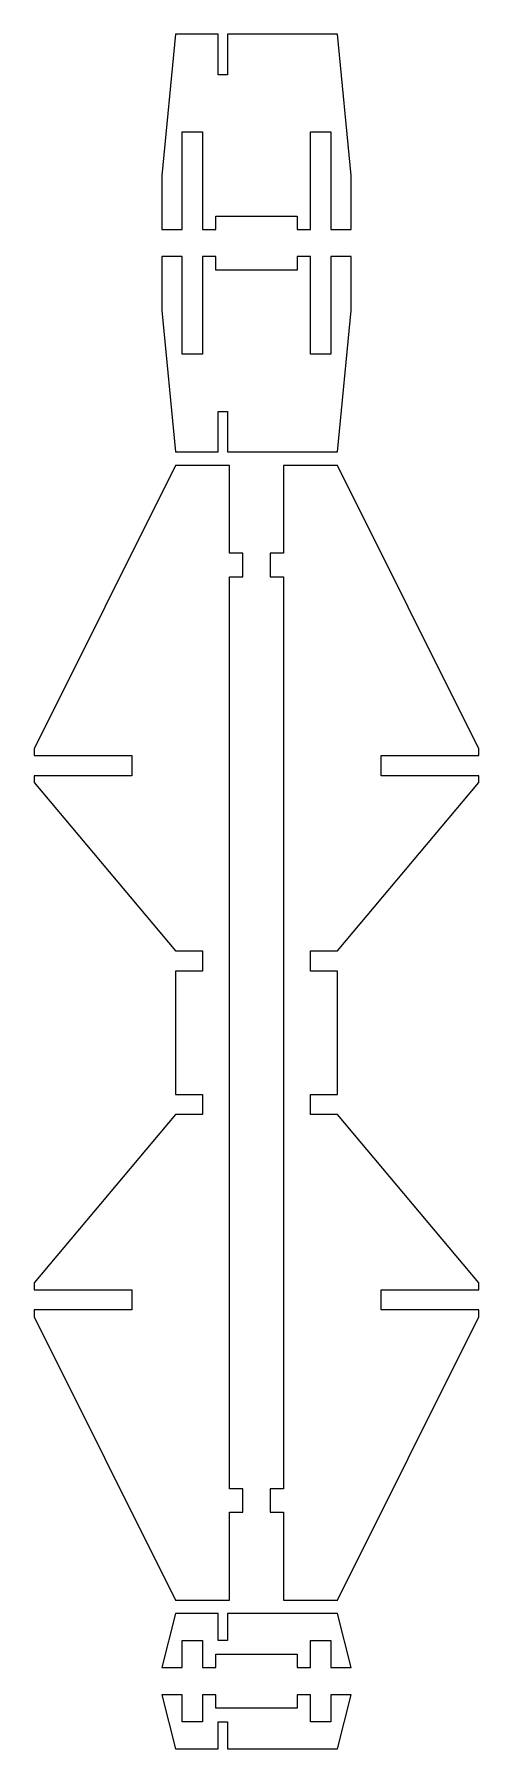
# Model space of a CAD drawing. Header units: metres. Extents: x -33 to 33, y -106 to 148.
import ezdxf

# ---------------------------------------------------------------- set-up
doc = ezdxf.new("R2010")
doc.units = ezdxf.units.M

msp = doc.modelspace()

# ---------------------------------------------------------------- linework, layer by layer
for p, q in [((-12, 147.831), (-14, 126.915)), ((-5.7, 147.831), (-12, 147.831)), ((-5.7, 141.831), (-5.7, 147.831)), ((12, 147.831), (-4.29999, 147.831)), ((-4.29999, 147.831), (-4.29999, 141.831)), ((14, 126.915), (12, 147.831)), ((-4.29999, 141.831), (-5.7, 141.831)), ((-11, 133.373), (-8, 133.373)), ((-11, 118.915), (-11, 133.373)), ((-8, 133.373), (-8, 118.915)), ((8, 118.915), (8, 133.373)), ((8, 133.373), (11, 133.373)), ((11, 133.373), (11, 118.915)), ((-14, 126.915), (-14, 118.915)), ((14, 118.915), (14, 126.915)), ((-6, 118.915), (-6, 120.915)), ((-6, 120.915), (6, 120.915)), ((6, 120.915), (6, 118.915)), ((-14, 118.915), (-11, 118.915)), ((-8, 118.915), (-6, 118.915)), ((6, 118.915), (8, 118.915)), ((11, 118.915), (14, 118.915)), ((-11, 114.915), (-14, 114.915)), ((-14, 114.915), (-14, 106.915)), ((-11, 100.458), (-11, 114.915)), ((-6, 114.915), (-8, 114.915)), ((-8, 114.915), (-8, 100.458)), ((-6, 112.915), (-6, 114.915)), ((8, 114.915), (6, 114.915)), ((6, 114.915), (6, 112.915)), ((8, 100.458), (8, 114.915)), ((14, 114.915), (11, 114.915)), ((11, 114.915), (11, 100.458)), ((14, 106.915), (14, 114.915)), ((6, 112.915), (-6, 112.915)), ((-14, 106.915), (-12, 86)), ((12, 86), (14, 106.915)), ((-8, 100.458), (-11, 100.458)), ((11, 100.458), (8, 100.458)), ((-5.7, 92), (-4.29999, 92)), ((-5.7, 86), (-5.7, 92)), ((-4.29999, 92), (-4.29999, 86)), ((-12, 84), (-32.9153, 42.0375)), ((-12, 86), (-5.7, 86)), ((-4, 84), (-12, 84)), ((-4.29999, 86), (12, 86)), ((-4, 71), (-4, 84)), ((12, 84), (4, 84)), ((4, 84), (4, 71)), ((32.9153, 42.0375), (12, 84)), ((-2, 71), (-4, 71)), ((-2, 67.5), (-2, 71)), ((4, 71), (2, 71)), ((2, 71), (2, 67.5)), ((-4, -67.5), (-4, 67.5)), ((-4, 67.5), (-2, 67.5)), ((2, 67.5), (4, 67.5)), ((4, 67.5), (4, -67.5)), ((-32.9153, 42.0375), (-32.9153, 41.0375)), ((-32.9153, 41.0375), (-18.4577, 41.0375)), ((-18.4577, 41.0375), (-18.4577, 38.0375)), ((18.4577, 38.0375), (18.4577, 41.0375)), ((18.4577, 41.0375), (32.9153, 41.0375)), ((32.9153, 41.0375), (32.9153, 42.0375)), ((-18.4577, 38.0375), (-32.9153, 38.0375)), ((-32.9153, 38.0375), (-32.9153, 37.0375)), ((-32.9153, 37.0375), (-12, 12.1222)), ((12, 12.1222), (32.9153, 37.0375)), ((32.9153, 38.0375), (18.4577, 38.0375)), ((32.9153, 37.0375), (32.9153, 38.0375)), ((-12, 12.1222), (-8, 12.1222)), ((-8, 12.1222), (-8, 9.12218)), ((8, 9.12218), (8, 12.1222)), ((8, 12.1222), (12, 12.1222)), ((-8, 9.12218), (-12, 9.12218)), ((-12, 9.12218), (-12, -9.12218)), ((12, 9.12218), (8, 9.12218)), ((12, -9.12218), (12, 9.12218)), ((-12, -9.12218), (-8, -9.12218)), ((-8, -9.12218), (-8, -12.1222)), ((8, -12.1222), (8, -9.12218)), ((8, -9.12218), (12, -9.12218)), ((-12, -12.1222), (-32.9153, -37.0375)), ((-8, -12.1222), (-12, -12.1222)), ((12, -12.1222), (8, -12.1222)), ((32.9153, -37.0375), (12, -12.1222)), ((-32.9153, -37.0375), (-32.9153, -38.0375)), ((-32.9153, -38.0375), (-18.4577, -38.0375)), ((-18.4577, -38.0375), (-18.4577, -41.0375)), ((18.4577, -41.0375), (18.4577, -38.0375)), ((18.4577, -38.0375), (32.9153, -38.0375)), ((32.9153, -38.0375), (32.9153, -37.0375)), ((-18.4577, -41.0375), (-32.9153, -41.0375)), ((-32.9153, -41.0375), (-32.9153, -42.0375)), ((-32.9153, -42.0375), (-12, -84)), ((12, -84), (32.9153, -42.0375)), ((32.9153, -41.0375), (18.4577, -41.0375)), ((32.9153, -42.0375), (32.9153, -41.0375)), ((-2, -67.5), (-4, -67.5)), ((-2, -71), (-2, -67.5)), ((4, -67.5), (2, -67.5)), ((2, -67.5), (2, -71)), ((-4, -71), (-2, -71)), ((-4, -84), (-4, -71)), ((2, -71), (4, -71)), ((4, -71), (4, -84)), ((-12, -86), (-14, -94)), ((-12, -84), (-4, -84)), ((-5.7, -86), (-12, -86)), ((-5.7, -90), (-5.7, -86)), ((12, -86), (-4.29999, -86)), ((-4.29999, -86), (-4.29999, -90)), ((4, -84), (12, -84)), ((14, -94), (12, -86)), ((-11, -90), (-8, -90)), ((-11, -94), (-11, -90)), ((-8, -90), (-8, -94)), ((-4.29999, -90), (-5.7, -90)), ((8, -94), (8, -90)), ((8, -90), (11, -90)), ((11, -90), (11, -94)), ((-6, -94), (-6, -92)), ((-6, -92), (6, -92)), ((6, -92), (6, -94)), ((-14, -94), (-11, -94)), ((-8, -94), (-6, -94)), ((6, -94), (8, -94)), ((11, -94), (14, -94)), ((-11, -98), (-14, -98)), ((-14, -98), (-12, -106)), ((-11, -102), (-11, -98)), ((-6, -98), (-8, -98)), ((-8, -98), (-8, -102)), ((-6, -100), (-6, -98)), ((8, -98), (6, -98)), ((6, -98), (6, -100)), ((8, -102), (8, -98)), ((14, -98), (11, -98)), ((11, -98), (11, -102)), ((12, -106), (14, -98)), ((6, -100), (-6, -100)), ((-8, -102), (-11, -102)), ((-5.7, -102), (-4.29999, -102)), ((-5.7, -106), (-5.7, -102)), ((-4.29999, -102), (-4.29999, -106)), ((11, -102), (8, -102)), ((-12, -106), (-5.7, -106)), ((-4.29999, -106), (12, -106))]:
    msp.add_line(p, q)

doc.saveas('drawing.dxf')
